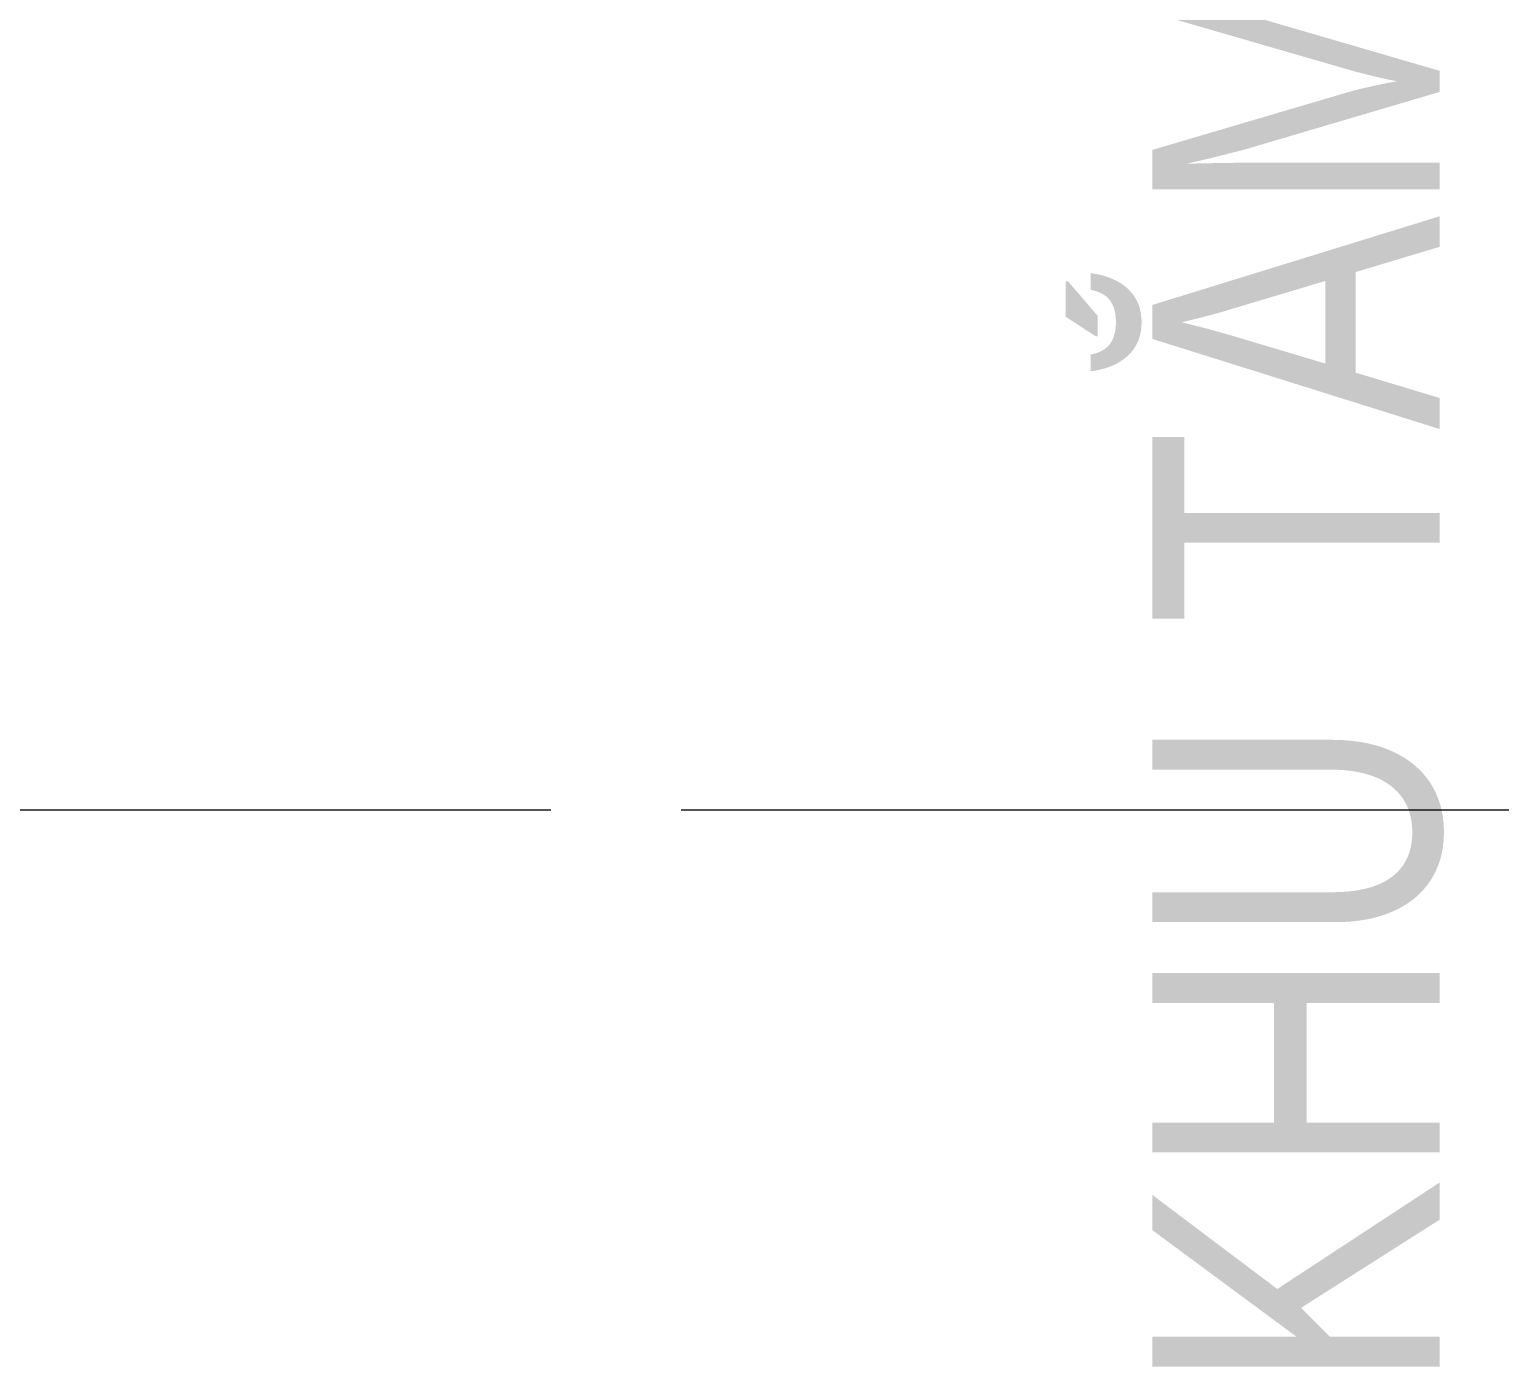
# Model space of a CAD drawing. Header units: millimetres. Extents: x -343543 to 400519, y -115663 to 104219.
# Drawn here: x -305394 to -304268, y 5574 to 6597 of the extents above; entities that cross this region are included whole.
import ezdxf
from ezdxf.xclip import XClip

# ---------------------------------------------------------------- set-up
doc = ezdxf.new("R2010")
doc.units = ezdxf.units.MM
doc.header["$XCLIPFRAME"] = 0
doc.linetypes.add('XREF MAT BANG TUONG XAY$0$CENTER', pattern=[50.8, 31.75, -6.35, 6.35, -6.35])
doc.layers.get('0').update_dxf_attribs({"color": 231, "lineweight": 0})
for name, color, linetype, lineweight in [('A-SYMBOLS', 10, 'Continuous', 13), ('XREF MAT BANG TUONG XAY$0$$1$A-TEXT', 8, 'Continuous', 25), ('XREF MAT BANG TUONG XAY$0$A-GRID', 8, 'XREF MAT BANG TUONG XAY$0$CENTER', 15)]:
    doc.layers.add(name, color=color, linetype=linetype, lineweight=lineweight)
doc.styles.add('XREF MAT BANG TUONG XAY$0$Arial', font='arial.ttf', dxfattribs={"width": 0.8})

# ---------------------------------------------------------------- blocks, each defined once
blk = doc.blocks.new('XREF MAT BANG TUONG XAY$0$00.xref_IKIGAI_Truc')
at = {"layer": 'XREF MAT BANG TUONG XAY$0$A-GRID', "color": 8, "ltscale": 20}
blk.add_lwpolyline([(-2907.5, 6000), (42750, 6000)], dxfattribs=at)
blk = doc.blocks.new('XREF MAT BANG TUONG XAY$0$xref_IKIGAI_Cot')
at = {"layer": 'XREF MAT BANG TUONG XAY$0$A-GRID', "color": 8, "ltscale": 20}
blk.add_lwpolyline([(-2907.5, 6000), (42750, 6000)], dxfattribs=at)
blk = doc.blocks.new('01.Xref _MB T1')
at = {"color": 8}
blk.add_blockref('XREF MAT BANG TUONG XAY$0$00.xref_IKIGAI_Truc', (0.00011, 0), dxfattribs=at)
ref = blk.add_blockref('XREF MAT BANG TUONG XAY$0$xref_IKIGAI_Cot', (-0.00927, -0.00001), dxfattribs=at)
XClip(ref).set_block_clipping_path([(-1610.3425959283, -2225.6693134198), (41829.1295208634, 21555.8819575264)])
at = {"layer": 'XREF MAT BANG TUONG XAY$0$$1$A-TEXT', "color": 8, "style": 'XREF MAT BANG TUONG XAY$0$Arial', "width": 0.8}
blk.add_text('KHU TẮM TRÁNG', height=220, rotation=90, dxfattribs=at).set_placement((34249.25222, 5553.44547))

msp = doc.modelspace()

# ---------------------------------------------------------------- block references
at = {"layer": 'A-SYMBOLS'}
msp.add_blockref('01.Xref _MB T1', (-338563.5, 0), dxfattribs=at)

doc.saveas('drawing.dxf')
